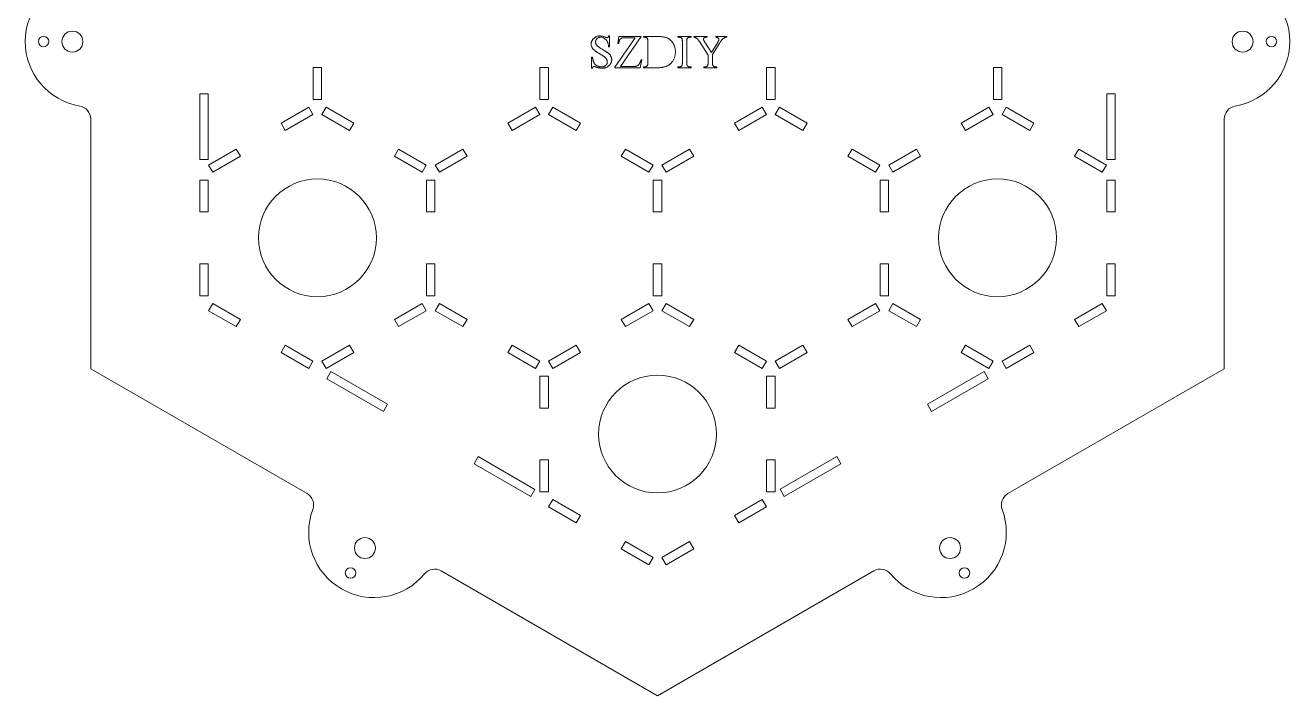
# Model space of a CAD drawing. Header units: millimetres. Extents: x -242 to 242, y -250 to 250.
# Drawn here: x -241.5 to 241.5, y -250 to 6.2 of the extents above; entities that cross this region are included whole.
import ezdxf

# ---------------------------------------------------------------- set-up
doc = ezdxf.new("R2010")
doc.units = ezdxf.units.MM

msp = doc.modelspace()

# ---------------------------------------------------------------- linework, layer by layer
at = {"color": 7, "linetype": 'Continuous', "lineweight": 15}
for p, q in [((-18.67, 2.17), (-18.33, 2.17)), ((-18.33, 2.17), (-18.33, -2)), ((-16.33, -9.77), (-8.58, 1.5)), ((-15.17, -0.77), (-14.83, 2)), ((-14.83, 2), (-6.26, 2)), ((-6.26, 2), (-14.16, -9.5)), ((-8.58, 1.5), (-12.4, 1.5)), ((-5.33, 1.67), (-5.33, 2)), ((-5.33, 2), (-0.42, 2)), ((-4.9, 1.67), (-5.33, 1.67)), ((7.83, 1.67), (7.83, 2)), ((7.83, 2), (12.83, 2)), ((8.24, 1.67), (7.83, 1.67)), ((12.83, 1.67), (12.41, 1.67)), ((12.83, 2), (12.83, 1.67)), ((13.86, 1.67), (13.86, 2)), ((13.86, 2), (18.96, 2)), ((19.33, -5.21), (16.01, 0.01)), ((18.96, 1.67), (18.69, 1.67)), ((18.96, 2), (18.96, 1.67)), ((22.22, 1.67), (22.22, 2)), ((22.22, 2), (26.44, 2)), ((26.44, 1.67), (26.21, 1.67)), ((26.44, 2), (26.44, 1.67)), ((-18.33, -2), (-18.67, -2)), ((-14.83, -0.77), (-15.17, -0.77)), ((-3.67, -7.83), (-3.67, -0.17)), ((9.5, -7.83), (9.5, -0.17)), ((11.17, -0.17), (11.17, -7.83)), ((18.12, -0.26), (20.58, -4.12)), ((20.58, -4.12), (22.9, -0.42)), ((23.86, -0.41), (21, -4.98)), ((-25.17, -10.17), (-25.17, -6)), ((-25.17, -6), (-24.83, -6)), ((-14.16, -9.5), (-9.1, -9.5)), ((-6, -6.95), (-6.56, -10)), ((-6.29, -6.89), (-6, -6.95)), ((19.33, -7.83), (19.33, -5.21)), ((21, -4.98), (21, -7.83)), ((-131.5, -9.9), (-131.5, -22.1)), ((-128.3, -9.9), (-131.5, -9.9)), ((-128.3, -22.1), (-128.3, -9.9)), ((-44.9, -9.9), (-44.9, -22.1)), ((-41.7, -9.9), (-44.9, -9.9)), ((-41.7, -22.1), (-41.7, -9.9)), ((-24.83, -10.17), (-25.17, -10.17)), ((-16.33, -10), (-16.33, -9.77)), ((-6.56, -10), (-16.33, -10)), ((-5.33, -10), (-5.33, -9.67)), ((-5.33, -9.67), (-4.9, -9.67)), ((0.06, -10), (-5.33, -10)), ((7.83, -10), (7.83, -9.67)), ((7.83, -9.67), (8.24, -9.67)), ((12.83, -10), (7.83, -10)), ((12.41, -9.67), (12.83, -9.67)), ((12.83, -9.67), (12.83, -10)), ((17.67, -10), (17.67, -9.67)), ((17.67, -9.67), (18.08, -9.67)), ((22.67, -10), (17.67, -10)), ((22.28, -9.67), (22.67, -9.67)), ((22.67, -9.67), (22.67, -10)), ((41.7, -9.9), (41.7, -22.1)), ((44.9, -9.9), (41.7, -9.9)), ((44.9, -22.1), (44.9, -9.9)), ((128.3, -9.9), (128.3, -22.1)), ((131.5, -9.9), (128.3, -9.9)), ((131.5, -22.1), (131.5, -9.9)), ((-171.6, -20), (-174.8, -20)), ((-174.8, -20), (-174.8, -45)), ((-171.6, -45), (-171.6, -20)), ((-131.5, -22.1), (-128.3, -22.1)), ((-44.9, -22.1), (-41.7, -22.1)), ((41.7, -22.1), (44.9, -22.1)), ((128.3, -22.1), (131.5, -22.1)), ((171.6, -20), (171.6, -45)), ((174.8, -20), (171.6, -20)), ((174.8, -45), (174.8, -20)), ((-133.21, -25.06), (-143.78, -31.16)), ((-142.18, -33.94), (-131.61, -27.84)), ((-131.61, -27.84), (-133.21, -25.06)), ((-126.59, -25.06), (-128.19, -27.84)), ((-128.19, -27.84), (-117.62, -33.94)), ((-116.02, -31.16), (-126.59, -25.06)), ((-46.61, -25.06), (-57.18, -31.16)), ((-55.58, -33.94), (-45.01, -27.84)), ((-45.01, -27.84), (-46.61, -25.06)), ((-39.99, -25.06), (-41.59, -27.84)), ((-41.59, -27.84), (-31.02, -33.94)), ((-29.42, -31.16), (-39.99, -25.06)), ((39.99, -25.06), (29.42, -31.16)), ((31.02, -33.94), (41.59, -27.84)), ((41.59, -27.84), (39.99, -25.06)), ((46.61, -25.06), (45.01, -27.84)), ((45.01, -27.84), (55.58, -33.94)), ((57.18, -31.16), (46.61, -25.06)), ((126.59, -25.06), (116.02, -31.16)), ((117.62, -33.94), (128.19, -27.84)), ((128.19, -27.84), (126.59, -25.06)), ((133.21, -25.06), (131.61, -27.84)), ((131.61, -27.84), (142.18, -33.94)), ((143.78, -31.16), (133.21, -25.06)), ((-216.51, -125), (-216.51, -29.58)), ((-143.78, -31.16), (-142.18, -33.94)), ((-117.62, -33.94), (-116.02, -31.16)), ((-57.18, -31.16), (-55.58, -33.94)), ((-31.02, -33.94), (-29.42, -31.16)), ((29.42, -31.16), (31.02, -33.94)), ((55.58, -33.94), (57.18, -31.16)), ((116.02, -31.16), (117.62, -33.94)), ((142.18, -33.94), (143.78, -31.16)), ((216.51, -29.58), (216.51, -125)), ((-160.93, -41.06), (-171.49, -47.16)), ((-159.33, -43.84), (-160.93, -41.06)), ((-98.88, -41.06), (-100.48, -43.84)), ((-88.31, -47.16), (-98.88, -41.06)), ((-74.32, -41.06), (-84.89, -47.16)), ((-72.72, -43.84), (-74.32, -41.06)), ((-12.28, -41.06), (-13.88, -43.84)), ((-1.71, -47.16), (-12.28, -41.06)), ((12.28, -41.06), (1.71, -47.16)), ((13.88, -43.84), (12.28, -41.06)), ((74.32, -41.06), (72.72, -43.84)), ((84.89, -47.16), (74.32, -41.06)), ((98.88, -41.06), (88.31, -47.16)), ((100.48, -43.84), (98.88, -41.06)), ((160.93, -41.06), (159.33, -43.84)), ((171.49, -47.16), (160.93, -41.06)), ((-174.8, -45), (-171.6, -45)), ((-171.49, -47.16), (-169.89, -49.94)), ((-169.89, -49.94), (-159.33, -43.84)), ((-100.48, -43.84), (-89.91, -49.94)), ((-89.91, -49.94), (-88.31, -47.16)), ((-84.89, -47.16), (-83.29, -49.94)), ((-83.29, -49.94), (-72.72, -43.84)), ((-13.88, -43.84), (-3.31, -49.94)), ((-3.31, -49.94), (-1.71, -47.16)), ((1.71, -47.16), (3.31, -49.94)), ((3.31, -49.94), (13.88, -43.84)), ((72.72, -43.84), (83.29, -49.94)), ((83.29, -49.94), (84.89, -47.16)), ((88.31, -47.16), (89.91, -49.94)), ((89.91, -49.94), (100.48, -43.84)), ((159.33, -43.84), (169.89, -49.94)), ((169.89, -49.94), (171.49, -47.16)), ((171.6, -45), (174.8, -45)), ((-174.8, -52.9), (-174.8, -65.1)), ((-171.6, -52.9), (-174.8, -52.9)), ((-171.6, -65.1), (-171.6, -52.9)), ((-88.2, -52.9), (-88.2, -65.1)), ((-85, -52.9), (-88.2, -52.9)), ((-85, -65.1), (-85, -52.9)), ((-1.6, -52.9), (-1.6, -65.1)), ((1.6, -52.9), (-1.6, -52.9)), ((1.6, -65.1), (1.6, -52.9)), ((85, -52.9), (85, -65.1)), ((88.2, -52.9), (85, -52.9)), ((88.2, -65.1), (88.2, -52.9)), ((171.6, -52.9), (171.6, -65.1)), ((174.8, -52.9), (171.6, -52.9)), ((174.8, -65.1), (174.8, -52.9)), ((-174.8, -65.1), (-171.6, -65.1)), ((-88.2, -65.1), (-85, -65.1)), ((-1.6, -65.1), (1.6, -65.1)), ((85, -65.1), (88.2, -65.1)), ((171.6, -65.1), (174.8, -65.1)), ((-174.8, -84.9), (-174.8, -97.1)), ((-171.6, -84.9), (-174.8, -84.9)), ((-171.6, -97.1), (-171.6, -84.9)), ((-88.2, -84.9), (-88.2, -97.1)), ((-85, -84.9), (-88.2, -84.9)), ((-85, -97.1), (-85, -84.9)), ((-1.6, -84.9), (-1.6, -97.1)), ((1.6, -84.9), (-1.6, -84.9)), ((1.6, -97.1), (1.6, -84.9)), ((85, -84.9), (85, -97.1)), ((88.2, -84.9), (85, -84.9)), ((88.2, -97.1), (88.2, -84.9)), ((171.6, -84.9), (171.6, -97.1)), ((174.8, -84.9), (171.6, -84.9)), ((174.8, -97.1), (174.8, -84.9)), ((-174.8, -97.1), (-171.6, -97.1)), ((-169.89, -100.06), (-171.49, -102.84)), ((-159.33, -106.16), (-169.89, -100.06)), ((-89.91, -100.06), (-100.48, -106.16)), ((-88.31, -102.84), (-89.91, -100.06)), ((-88.2, -97.1), (-85, -97.1)), ((-83.29, -100.06), (-84.89, -102.84)), ((-72.72, -106.16), (-83.29, -100.06)), ((-3.31, -100.06), (-13.87, -106.16)), ((-1.71, -102.84), (-3.31, -100.06)), ((-1.6, -97.1), (1.6, -97.1)), ((3.31, -100.06), (1.71, -102.84)), ((13.88, -106.16), (3.31, -100.06)), ((83.29, -100.06), (72.73, -106.16)), ((84.89, -102.84), (83.29, -100.06)), ((85, -97.1), (88.2, -97.1)), ((89.91, -100.06), (88.31, -102.84)), ((100.48, -106.16), (89.91, -100.06)), ((169.89, -100.06), (159.33, -106.16)), ((171.49, -102.84), (169.89, -100.06)), ((171.6, -97.1), (174.8, -97.1)), ((-171.49, -102.84), (-160.93, -108.94)), ((-160.93, -108.94), (-159.33, -106.16)), ((-100.48, -106.16), (-98.88, -108.94)), ((-98.88, -108.94), (-88.31, -102.84)), ((-84.89, -102.84), (-74.32, -108.94)), ((-74.32, -108.94), (-72.72, -106.16)), ((-13.87, -106.16), (-12.27, -108.94)), ((-12.27, -108.94), (-1.71, -102.84)), ((1.71, -102.84), (12.28, -108.94)), ((12.28, -108.94), (13.88, -106.16)), ((72.73, -106.16), (74.33, -108.94)), ((74.33, -108.94), (84.89, -102.84)), ((88.31, -102.84), (98.88, -108.94)), ((98.88, -108.94), (100.48, -106.16)), ((159.33, -106.16), (160.93, -108.94)), ((160.93, -108.94), (171.49, -102.84)), ((-142.18, -116.06), (-143.78, -118.84)), ((-143.78, -118.84), (-133.21, -124.94)), ((-131.61, -122.16), (-142.18, -116.06)), ((-117.62, -116.06), (-128.19, -122.16)), ((-126.59, -124.94), (-116.02, -118.84)), ((-116.02, -118.84), (-117.62, -116.06)), ((-55.58, -116.06), (-57.18, -118.84)), ((-57.18, -118.84), (-46.61, -124.94)), ((-45.01, -122.16), (-55.58, -116.06)), ((-31.02, -116.06), (-41.59, -122.16)), ((-39.99, -124.94), (-29.42, -118.84)), ((-29.42, -118.84), (-31.02, -116.06)), ((31.02, -116.06), (29.42, -118.84)), ((29.42, -118.84), (39.99, -124.94)), ((41.59, -122.16), (31.02, -116.06)), ((55.58, -116.06), (45.01, -122.16)), ((46.61, -124.94), (57.18, -118.84)), ((57.18, -118.84), (55.58, -116.06)), ((117.62, -116.06), (116.02, -118.84)), ((116.02, -118.84), (126.59, -124.94)), ((128.19, -122.16), (117.62, -116.06)), ((142.18, -116.06), (131.61, -122.16)), ((133.21, -124.94), (143.78, -118.84)), ((143.78, -118.84), (142.18, -116.06)), ((-133.87, -172.71), (-216.51, -125)), ((-133.21, -124.94), (-131.61, -122.16)), ((-128.19, -122.16), (-126.59, -124.94)), ((-46.61, -124.94), (-45.01, -122.16)), ((-41.59, -122.16), (-39.99, -124.94)), ((39.99, -124.94), (41.59, -122.16)), ((45.01, -122.16), (46.61, -124.94)), ((126.59, -124.94), (128.19, -122.16)), ((131.61, -122.16), (133.21, -124.94)), ((216.51, -125), (133.87, -172.71)), ((-124.77, -126.11), (-126.37, -128.88)), ((-126.37, -128.88), (-104.72, -141.39)), ((-103.12, -138.61), (-124.77, -126.11)), ((-44.9, -127.9), (-44.9, -140.1)), ((-41.7, -127.9), (-44.9, -127.9)), ((-41.7, -140.1), (-41.7, -127.9)), ((41.7, -127.9), (41.7, -140.1)), ((44.9, -127.9), (41.7, -127.9)), ((44.9, -140.1), (44.9, -127.9)), ((124.77, -126.11), (103.12, -138.61)), ((104.72, -141.38), (126.37, -128.88)), ((126.37, -128.88), (124.77, -126.11)), ((-104.72, -141.39), (-103.12, -138.61)), ((103.12, -138.61), (104.72, -141.38)), ((-44.9, -140.1), (-41.7, -140.1)), ((41.7, -140.1), (44.9, -140.1)), ((-68.48, -158.61), (-70.08, -161.39)), ((-46.83, -171.12), (-68.48, -158.61)), ((68.48, -158.61), (46.83, -171.11)), ((70.08, -161.38), (68.48, -158.61)), ((-70.08, -161.39), (-48.43, -173.89)), ((-44.9, -159.9), (-44.9, -172.1)), ((-41.7, -159.9), (-44.9, -159.9)), ((-41.7, -172.1), (-41.7, -159.9)), ((41.7, -159.9), (41.7, -172.1)), ((44.9, -159.9), (41.7, -159.9)), ((44.9, -172.1), (44.9, -159.9)), ((48.43, -173.88), (70.08, -161.38)), ((-48.43, -173.89), (-46.83, -171.12)), ((-44.9, -172.1), (-41.7, -172.1)), ((41.7, -172.1), (44.9, -172.1)), ((46.83, -171.11), (48.43, -173.88)), ((-39.99, -175.06), (-41.59, -177.84)), ((-41.59, -177.84), (-31.02, -183.94)), ((-29.42, -181.16), (-39.99, -175.06)), ((39.99, -175.06), (29.43, -181.16)), ((31.03, -183.94), (41.59, -177.84)), ((41.59, -177.84), (39.99, -175.06)), ((-31.02, -183.94), (-29.42, -181.16)), ((29.43, -181.16), (31.03, -183.94)), ((-12.27, -191.06), (-13.87, -193.84)), ((-1.71, -197.16), (-12.27, -191.06)), ((12.28, -191.06), (1.71, -197.16)), ((13.88, -193.84), (12.28, -191.06)), ((-13.87, -193.84), (-3.31, -199.94)), ((-3.31, -199.94), (-1.71, -197.16)), ((1.71, -197.16), (3.31, -199.94)), ((3.31, -199.94), (13.88, -193.84)), ((0, -250), (-82.64, -202.29)), ((82.64, -202.29), (0, -250))]:
    msp.add_line(p, q, dxfattribs=at)
for centre, radius in [((-234.51, 0), 2), ((-223.51, 0), 4), ((223.51, 0), 4), ((234.51, 0), 2), ((-129.9, -75), 22.5), ((129.9, -75), 22.5), ((0, -150), 22.5), ((-111.75, -193.56), 4), ((111.75, -193.56), 4), ((-117.25, -203.09), 2), ((117.25, -203.09), 2)]:
    msp.add_circle(centre, radius, dxfattribs=at)
for centre, radius, start, end in [((-216.51, 0), 25, 99.5941, 260.4059), ((216.51, 0), 25, 279.5941, 80.4059), ((-221.51, -29.58), 5, 0, 80.4059), ((221.51, -29.58), 5, 99.5941, 180), ((-136.37, -177.04), 5, 339.5941, 60), ((136.37, -177.04), 5, 120, 200.4059), ((-108.25, -187.5), 25, 159.5941, 320.4059), ((108.25, -187.5), 25, 219.5941, 20.4059), ((-85.14, -206.62), 5, 60, 140.4059), ((85.14, -206.62), 5, 39.5941, 120)]:
    msp.add_arc(centre, radius, start, end, dxfattribs=at)
for points, knots in [([(-25.33, -0.98), (-25.33, -0.87), (-25.33, -0.66), (-25.28, -0.36), (-25.21, -0.06), (-25.1, 0.22), (-24.96, 0.49), (-24.79, 0.75), (-24.6, 1.01), (-24.37, 1.24), (-24.12, 1.46), (-23.86, 1.65), (-23.57, 1.81), (-23.27, 1.94), (-22.96, 2.04), (-22.62, 2.12), (-22.27, 2.16), (-22.04, 2.16), (-21.92, 2.17)], [0, 0, 0, 0, 0.060941, 0.120414, 0.179098, 0.237209, 0.295699, 0.355422, 0.416703, 0.480032, 0.5442, 0.607004, 0.669647, 0.732265, 0.796216, 0.862126, 0.929511, 1, 1, 1, 1]), ([(-21.72, 1.67), (-21.79, 1.67), (-21.92, 1.66), (-22.12, 1.63), (-22.31, 1.59), (-22.49, 1.53), (-22.66, 1.44), (-22.82, 1.35), (-22.97, 1.23), (-23.16, 1.06), (-23.36, 0.81), (-23.54, 0.49), (-23.65, 0.15), (-23.66, -0.09), (-23.67, -0.21)], [0, 0, 0, 0, 0.068588, 0.135212, 0.199395, 0.262776, 0.325254, 0.387895, 0.451584, 0.516658, 0.644299, 0.764296, 0.881471, 1, 1, 1, 1]), ([(-21.92, 2.17), (-21.76, 2.16), (-21.44, 2.15), (-20.95, 2.06), (-20.44, 1.92), (-20.11, 1.78), (-19.94, 1.71)], [0, 0, 0, 0, 0.231937, 0.474817, 0.729924, 1, 1, 1, 1]), ([(-18.67, -2), (-18.69, -1.8), (-18.75, -1.41), (-18.86, -0.87), (-19, -0.39), (-19.18, 0.02), (-19.39, 0.39), (-19.65, 0.71), (-19.94, 0.99), (-20.26, 1.23), (-20.61, 1.42), (-20.98, 1.56), (-21.35, 1.65), (-21.59, 1.66), (-21.72, 1.67)], [0, 0, 0, 0, 0.115955, 0.220608, 0.315248, 0.399663, 0.478368, 0.555139, 0.631726, 0.708878, 0.785444, 0.858549, 0.929567, 1, 1, 1, 1]), ([(-19.94, 1.71), (-19.87, 1.68), (-19.73, 1.62), (-19.55, 1.55), (-19.39, 1.51), (-19.3, 1.5), (-19.26, 1.5)], [0, 0, 0, 0, 0.337872, 0.615295, 0.835915, 1, 1, 1, 1]), ([(-19.26, 1.5), (-19.23, 1.5), (-19.16, 1.5), (-19.06, 1.53), (-18.97, 1.57), (-18.89, 1.63), (-18.82, 1.72), (-18.76, 1.84), (-18.71, 1.99), (-18.68, 2.1), (-18.67, 2.17)], [0, 0, 0, 0, 0.108516, 0.209688, 0.308877, 0.404963, 0.513799, 0.6472, 0.806654, 1, 1, 1, 1]), ([(-12.4, 1.5), (-12.55, 1.5), (-12.82, 1.49), (-13.2, 1.46), (-13.51, 1.4), (-13.77, 1.3), (-13.98, 1.19), (-14.15, 1.05), (-14.31, 0.88), (-14.41, 0.73), (-14.48, 0.58), (-14.54, 0.45), (-14.59, 0.3), (-14.64, 0.13), (-14.69, -0.07), (-14.74, -0.28), (-14.79, -0.52), (-14.82, -0.68), (-14.83, -0.77)], [0, 0, 0, 0, 0.1158286, 0.2151079, 0.2977847, 0.3660972, 0.426496, 0.4852127, 0.5420712, 0.6004392, 0.6324196, 0.6693536, 0.7111371, 0.7581049, 0.8109686, 0.8682943, 0.9314706, 1, 1, 1, 1]), ([(-3.91, 1.27), (-3.97, 1.33), (-4.09, 1.45), (-4.32, 1.58), (-4.6, 1.65), (-4.8, 1.66), (-4.9, 1.67)], [0, 0, 0, 0, 0.232031, 0.466449, 0.718265, 1, 1, 1, 1]), ([(-3.67, -0.17), (-3.67, -0.08), (-3.67, 0.1), (-3.68, 0.34), (-3.7, 0.56), (-3.72, 0.76), (-3.76, 0.92), (-3.8, 1.06), (-3.84, 1.18), (-3.89, 1.24), (-3.91, 1.27)], [0, 0, 0, 0, 0.185513, 0.351819, 0.502499, 0.634424, 0.748072, 0.847574, 0.92993, 1, 1, 1, 1]), ([(-0.42, 2), (-0.2, 2), (0.23, 1.99), (0.84, 1.96), (1.42, 1.92), (1.95, 1.85), (2.45, 1.77), (2.9, 1.66), (3.32, 1.54), (3.7, 1.4), (4.05, 1.23), (4.38, 1.04), (4.69, 0.82), (4.98, 0.58), (5.26, 0.31), (5.52, 0.02), (5.75, -0.3), (5.98, -0.64), (6.18, -1.01), (6.35, -1.38), (6.5, -1.78), (6.62, -2.18), (6.72, -2.6), (6.78, -3.03), (6.83, -3.48), (6.83, -3.78), (6.83, -3.94)], [0, 0, 0, 0, 0.0611379, 0.1186913, 0.1724791, 0.2226064, 0.2693457, 0.3129468, 0.3531669, 0.3903331, 0.4259189, 0.4612433, 0.4964383, 0.5317527, 0.5676062, 0.6038677, 0.640934, 0.679151, 0.7176976, 0.7564452, 0.7953708, 0.8348242, 0.8746614, 0.9153838, 0.9570462, 1, 1, 1, 1]), ([(9.04, 1.45), (8.97, 1.48), (8.85, 1.55), (8.65, 1.61), (8.45, 1.66), (8.31, 1.66), (8.24, 1.67)], [0, 0, 0, 0, 0.25552, 0.507683, 0.751499, 1, 1, 1, 1]), ([(9.39, 1.06), (9.37, 1.1), (9.34, 1.18), (9.26, 1.28), (9.16, 1.37), (9.08, 1.42), (9.04, 1.45)], [0, 0, 0, 0, 0.2295844, 0.4632965, 0.7192218, 1, 1, 1, 1]), ([(9.5, -0.17), (9.5, -0.09), (9.5, 0.05), (9.49, 0.25), (9.49, 0.44), (9.47, 0.6), (9.46, 0.74), (9.44, 0.87), (9.42, 0.97), (9.4, 1.03), (9.39, 1.06)], [0, 0, 0, 0, 0.178728, 0.342779, 0.492192, 0.622972, 0.741388, 0.841297, 0.927501, 1, 1, 1, 1]), ([(11.38, 1.22), (11.36, 1.2), (11.32, 1.13), (11.28, 1.02), (11.25, 0.89), (11.21, 0.72), (11.2, 0.54), (11.18, 0.33), (11.17, 0.09), (11.17, -0.08), (11.17, -0.17)], [0, 0, 0, 0, 0.069712, 0.152663, 0.251251, 0.366863, 0.499487, 0.648329, 0.815087, 1, 1, 1, 1]), ([(12.41, 1.67), (12.3, 1.66), (12.09, 1.65), (11.8, 1.57), (11.56, 1.43), (11.44, 1.29), (11.38, 1.22)], [0, 0, 0, 0, 0.284664, 0.536202, 0.76944, 1, 1, 1, 1]), ([(14.37, 1.58), (14.34, 1.59), (14.27, 1.62), (14.15, 1.65), (14.01, 1.66), (13.91, 1.67), (13.86, 1.67)], [0, 0, 0, 0, 0.202289, 0.433689, 0.700124, 1, 1, 1, 1]), ([(16.01, 0.01), (15.96, 0.07), (15.88, 0.2), (15.75, 0.38), (15.63, 0.55), (15.53, 0.69), (15.44, 0.81), (15.36, 0.92), (15.29, 1), (15.21, 1.09), (15.08, 1.2), (14.89, 1.32), (14.65, 1.45), (14.47, 1.53), (14.37, 1.58)], [0, 0, 0, 0, 0.106196, 0.201844, 0.287864, 0.363991, 0.430263, 0.486912, 0.533066, 0.569512, 0.643333, 0.739582, 0.858313, 1, 1, 1, 1]), ([(18.69, 1.67), (18.62, 1.66), (18.48, 1.66), (18.28, 1.62), (18.09, 1.56), (17.92, 1.48), (17.76, 1.38), (17.64, 1.23), (17.57, 1.07), (17.56, 0.95), (17.56, 0.89)], [0, 0, 0, 0, 0.135322, 0.26743, 0.398272, 0.528296, 0.6535, 0.767768, 0.879555, 1, 1, 1, 1]), ([(17.56, 0.89), (17.56, 0.86), (17.57, 0.8), (17.6, 0.69), (17.64, 0.57), (17.7, 0.44), (17.78, 0.29), (17.88, 0.12), (17.99, -0.06), (18.08, -0.19), (18.12, -0.26)], [0, 0, 0, 0, 0.068914, 0.150203, 0.249218, 0.36485, 0.496691, 0.6477, 0.814634, 1, 1, 1, 1]), ([(23.43, 0.81), (23.42, 0.89), (23.41, 1.04), (23.31, 1.26), (23.15, 1.43), (22.97, 1.55), (22.79, 1.61), (22.63, 1.64), (22.43, 1.66), (22.3, 1.67), (22.22, 1.67)], [0, 0, 0, 0, 0.141553, 0.27832, 0.417378, 0.565287, 0.651075, 0.751362, 0.867401, 1, 1, 1, 1]), ([(22.9, -0.42), (22.94, -0.36), (23.02, -0.23), (23.13, -0.04), (23.22, 0.13), (23.29, 0.29), (23.35, 0.44), (23.39, 0.57), (23.42, 0.7), (23.42, 0.77), (23.43, 0.81)], [0, 0, 0, 0, 0.173301, 0.332472, 0.477688, 0.606628, 0.724708, 0.828676, 0.91911, 1, 1, 1, 1]), ([(26.21, 1.67), (26.17, 1.66), (26.07, 1.66), (25.92, 1.61), (25.74, 1.55), (25.54, 1.46), (25.33, 1.35), (25.12, 1.2), (24.93, 1.05), (24.74, 0.85), (24.54, 0.62), (24.33, 0.33), (24.1, -0.02), (23.94, -0.28), (23.86, -0.41)], [0, 0, 0, 0, 0.039315, 0.087908, 0.146488, 0.215458, 0.290443, 0.366168, 0.443334, 0.523482, 0.614134, 0.72429, 0.852692, 1, 1, 1, 1]), ([(-20.08, -5.94), (-20.12, -5.91), (-20.19, -5.86), (-20.32, -5.76), (-20.48, -5.65), (-20.68, -5.52), (-20.92, -5.37), (-21.18, -5.21), (-21.48, -5.02), (-21.81, -4.82), (-22.14, -4.62), (-22.46, -4.42), (-22.75, -4.24), (-23.03, -4.06), (-23.28, -3.9), (-23.51, -3.74), (-23.72, -3.6), (-23.96, -3.42), (-24.24, -3.21), (-24.53, -2.94), (-24.77, -2.64), (-24.98, -2.34), (-25.14, -2.02), (-25.25, -1.69), (-25.32, -1.34), (-25.33, -1.1), (-25.33, -0.98)], [0, 0, 0, 0, 0.016236, 0.037515, 0.064055, 0.095475, 0.131977, 0.173858, 0.220718, 0.272488, 0.325322, 0.374965, 0.421349, 0.464367, 0.504503, 0.541095, 0.574625, 0.604817, 0.660589, 0.71336, 0.763374, 0.811652, 0.858453, 0.905088, 0.951893, 1, 1, 1, 1]), ([(-23.67, -0.21), (-23.66, -0.3), (-23.66, -0.48), (-23.59, -0.74), (-23.48, -0.99), (-23.38, -1.14), (-23.32, -1.22)], [0, 0, 0, 0, 0.25137, 0.497424, 0.744415, 1, 1, 1, 1]), ([(-23.32, -1.22), (-23.28, -1.28), (-23.17, -1.41), (-22.98, -1.6), (-22.75, -1.8), (-22.48, -2.02), (-22.16, -2.25), (-21.8, -2.5), (-21.4, -2.76), (-21.12, -2.93), (-20.97, -3.02)], [0, 0, 0, 0, 0.076388, 0.166082, 0.269534, 0.386618, 0.518017, 0.664578, 0.825206, 1, 1, 1, 1]), ([(-20.97, -3.02), (-20.85, -3.09), (-20.61, -3.24), (-20.28, -3.44), (-19.97, -3.64), (-19.68, -3.82), (-19.43, -3.99), (-19.2, -4.14), (-19, -4.28), (-18.77, -4.44), (-18.52, -4.65), (-18.25, -4.92), (-18.03, -5.22), (-17.84, -5.53), (-17.69, -5.85), (-17.58, -6.19), (-17.51, -6.53), (-17.5, -6.77), (-17.5, -6.88)], [0, 0, 0, 0, 0.078028, 0.15075, 0.217763, 0.279078, 0.334841, 0.385052, 0.429857, 0.468737, 0.540105, 0.608498, 0.676063, 0.742573, 0.808024, 0.872511, 0.936047, 1, 1, 1, 1]), ([(6.83, -3.94), (6.83, -4.14), (6.82, -4.54), (6.74, -5.13), (6.63, -5.7), (6.46, -6.24), (6.24, -6.75), (5.98, -7.24), (5.67, -7.7), (5.42, -7.98), (5.3, -8.12)], [0, 0, 0, 0, 0.134715, 0.264047, 0.390019, 0.513064, 0.634476, 0.755206, 0.876865, 1, 1, 1, 1]), ([(-24.83, -6), (-24.82, -6.11), (-24.78, -6.33), (-24.72, -6.64), (-24.65, -6.93), (-24.58, -7.2), (-24.51, -7.45), (-24.42, -7.68), (-24.34, -7.88), (-24.22, -8.13), (-24.04, -8.41), (-23.78, -8.71), (-23.47, -8.98), (-23.11, -9.22), (-22.73, -9.42), (-22.31, -9.56), (-21.88, -9.65), (-21.59, -9.66), (-21.44, -9.67)], [0, 0, 0, 0, 0.061517, 0.119045, 0.172991, 0.223168, 0.269861, 0.313278, 0.353525, 0.390315, 0.460477, 0.532473, 0.606103, 0.683943, 0.763205, 0.840808, 0.919448, 1, 1, 1, 1]), ([(-24.31, -9.5), (-24.34, -9.5), (-24.41, -9.5), (-24.5, -9.53), (-24.58, -9.57), (-24.66, -9.63), (-24.71, -9.72), (-24.77, -9.84), (-24.81, -9.99), (-24.82, -10.1), (-24.83, -10.17)], [0, 0, 0, 0, 0.107331, 0.207212, 0.30171, 0.395165, 0.501722, 0.636846, 0.80194, 1, 1, 1, 1]), ([(-22.14, -10.09), (-22.16, -10.08), (-22.22, -10.07), (-22.31, -10.05), (-22.42, -10.02), (-22.55, -9.99), (-22.7, -9.94), (-22.87, -9.89), (-23.05, -9.83), (-23.24, -9.77), (-23.44, -9.71), (-23.62, -9.66), (-23.78, -9.61), (-23.92, -9.57), (-24.05, -9.54), (-24.15, -9.52), (-24.24, -9.5), (-24.29, -9.5), (-24.31, -9.5)], [0, 0, 0, 0, 0.034227, 0.076848, 0.128146, 0.188156, 0.255794, 0.332953, 0.417757, 0.511323, 0.604538, 0.689002, 0.763618, 0.829505, 0.885294, 0.932439, 0.971014, 1, 1, 1, 1]), ([(-21.44, -9.67), (-21.36, -9.66), (-21.19, -9.66), (-20.95, -9.63), (-20.72, -9.59), (-20.5, -9.53), (-20.3, -9.44), (-20.11, -9.34), (-19.93, -9.22), (-19.78, -9.08), (-19.63, -8.93), (-19.51, -8.77), (-19.4, -8.61), (-19.32, -8.44), (-19.25, -8.26), (-19.2, -8.07), (-19.17, -7.88), (-19.17, -7.75), (-19.17, -7.69)], [0, 0, 0, 0, 0.075745, 0.147979, 0.217346, 0.284069, 0.348464, 0.4117, 0.474463, 0.536868, 0.598596, 0.657456, 0.715504, 0.771454, 0.828398, 0.884215, 0.941227, 1, 1, 1, 1]), ([(-17.5, -6.88), (-17.5, -6.99), (-17.51, -7.21), (-17.56, -7.53), (-17.64, -7.84), (-17.75, -8.13), (-17.9, -8.42), (-18.08, -8.69), (-18.29, -8.95), (-18.53, -9.2), (-18.79, -9.42), (-19.08, -9.63), (-19.39, -9.79), (-19.71, -9.93), (-20.05, -10.04), (-20.41, -10.11), (-20.79, -10.16), (-21.05, -10.16), (-21.18, -10.17)], [0, 0, 0, 0, 0.060196, 0.118653, 0.175958, 0.233644, 0.291025, 0.350252, 0.410884, 0.473826, 0.53766, 0.600572, 0.663712, 0.727558, 0.792095, 0.858858, 0.927979, 1, 1, 1, 1]), ([(-19.17, -7.69), (-19.17, -7.61), (-19.17, -7.46), (-19.22, -7.24), (-19.29, -7.01), (-19.39, -6.78), (-19.52, -6.56), (-19.68, -6.34), (-19.87, -6.13), (-20.01, -6.01), (-20.08, -5.94)], [0, 0, 0, 0, 0.110108, 0.222157, 0.338217, 0.459561, 0.586074, 0.717731, 0.854351, 1, 1, 1, 1]), ([(-9.1, -9.5), (-9.01, -9.5), (-8.82, -9.5), (-8.56, -9.47), (-8.31, -9.43), (-8.08, -9.37), (-7.87, -9.3), (-7.67, -9.21), (-7.5, -9.11), (-7.34, -8.98), (-7.19, -8.83), (-7.04, -8.65), (-6.91, -8.44), (-6.78, -8.19), (-6.64, -7.92), (-6.52, -7.6), (-6.4, -7.26), (-6.33, -7.02), (-6.29, -6.89)], [0, 0, 0, 0, 0.066962, 0.129232, 0.188393, 0.244097, 0.296727, 0.346738, 0.395186, 0.44199, 0.490625, 0.543949, 0.603908, 0.669582, 0.741555, 0.820924, 0.906766, 1, 1, 1, 1]), ([(-4.9, -9.67), (-4.84, -9.67), (-4.73, -9.66), (-4.56, -9.64), (-4.41, -9.6), (-4.27, -9.55), (-4.15, -9.47), (-4.03, -9.39), (-3.93, -9.29), (-3.88, -9.21), (-3.86, -9.17)], [0, 0, 0, 0, 0.146252, 0.282993, 0.411716, 0.53421, 0.650675, 0.765845, 0.881355, 1, 1, 1, 1]), ([(-3.86, -9.17), (-3.84, -9.14), (-3.81, -9.08), (-3.77, -8.97), (-3.74, -8.84), (-3.71, -8.68), (-3.69, -8.5), (-3.68, -8.3), (-3.67, -8.07), (-3.67, -7.92), (-3.67, -7.83)], [0, 0, 0, 0, 0.071034, 0.155751, 0.256463, 0.370973, 0.503893, 0.651547, 0.818202, 1, 1, 1, 1]), ([(5.3, -8.12), (5.23, -8.2), (5.08, -8.36), (4.84, -8.57), (4.59, -8.77), (4.33, -8.95), (4.05, -9.12), (3.76, -9.27), (3.45, -9.41), (3.13, -9.54), (2.8, -9.64), (2.45, -9.74), (2.08, -9.82), (1.71, -9.89), (1.32, -9.94), (0.91, -9.97), (0.49, -9.99), (0.21, -10), (0.06, -10)], [0, 0, 0, 0, 0.055284, 0.110961, 0.166614, 0.222469, 0.279374, 0.336912, 0.395708, 0.455721, 0.516952, 0.580137, 0.644869, 0.711747, 0.780529, 0.851268, 0.924536, 1, 1, 1, 1]), ([(8.24, -9.67), (8.36, -9.66), (8.57, -9.65), (8.86, -9.57), (9.11, -9.43), (9.23, -9.29), (9.29, -9.22)], [0, 0, 0, 0, 0.285375, 0.537283, 0.772421, 1, 1, 1, 1]), ([(9.29, -9.22), (9.31, -9.2), (9.35, -9.13), (9.39, -9.02), (9.42, -8.89), (9.45, -8.72), (9.47, -8.54), (9.49, -8.32), (9.5, -8.09), (9.5, -7.92), (9.5, -7.83)], [0, 0, 0, 0, 0.06981, 0.152206, 0.250471, 0.36591, 0.498934, 0.647838, 0.814828, 1, 1, 1, 1]), ([(11.17, -7.83), (11.17, -7.91), (11.17, -8.05), (11.17, -8.25), (11.18, -8.44), (11.19, -8.6), (11.21, -8.74), (11.23, -8.87), (11.25, -8.97), (11.27, -9.03), (11.28, -9.06)], [0, 0, 0, 0, 0.178727, 0.342777, 0.492189, 0.625065, 0.741389, 0.841298, 0.927501, 1, 1, 1, 1]), ([(11.28, -9.06), (11.29, -9.1), (11.33, -9.17), (11.41, -9.28), (11.51, -9.37), (11.59, -9.42), (11.64, -9.45)], [0, 0, 0, 0, 0.227042, 0.458165, 0.718361, 1, 1, 1, 1]), ([(11.64, -9.45), (11.7, -9.48), (11.82, -9.55), (12.01, -9.61), (12.21, -9.66), (12.34, -9.66), (12.41, -9.67)], [0, 0, 0, 0, 0.2544212, 0.5051012, 0.7501976, 1, 1, 1, 1]), ([(18.08, -9.67), (18.14, -9.67), (18.26, -9.66), (18.43, -9.64), (18.58, -9.6), (18.72, -9.55), (18.85, -9.48), (18.96, -9.4), (19.06, -9.3), (19.11, -9.22), (19.14, -9.18)], [0, 0, 0, 0, 0.1477984, 0.2861049, 0.4158698, 0.5370956, 0.655802, 0.7705059, 0.8840058, 1, 1, 1, 1]), ([(19.14, -9.18), (19.16, -9.16), (19.19, -9.09), (19.23, -8.98), (19.26, -8.85), (19.29, -8.69), (19.31, -8.51), (19.32, -8.31), (19.33, -8.08), (19.33, -7.92), (19.33, -7.83)], [0, 0, 0, 0, 0.0701976, 0.1545339, 0.2536099, 0.370823, 0.5021778, 0.6518678, 0.8165608, 1, 1, 1, 1]), ([(21, -7.83), (21, -7.93), (21, -8.1), (21.01, -8.35), (21.03, -8.57), (21.06, -8.76), (21.09, -8.93), (21.13, -9.07), (21.18, -9.19), (21.22, -9.25), (21.24, -9.28)], [0, 0, 0, 0, 0.185847, 0.352631, 0.502157, 0.634811, 0.749307, 0.848048, 0.930466, 1, 1, 1, 1]), ([(21.24, -9.28), (21.3, -9.34), (21.43, -9.46), (21.67, -9.58), (21.96, -9.66), (22.17, -9.66), (22.28, -9.67)], [0, 0, 0, 0, 0.2220942, 0.4527971, 0.7107082, 1, 1, 1, 1]), ([(-21.18, -10.17), (-21.35, -10.16), (-21.67, -10.16), (-21.98, -10.11), (-22.14, -10.09)], [0, 0, 0, 0, 0.513089, 1, 1, 1, 1])]:
    msp.add_open_spline(points, degree=3, knots=knots, dxfattribs=at)

doc.saveas('drawing.dxf')
